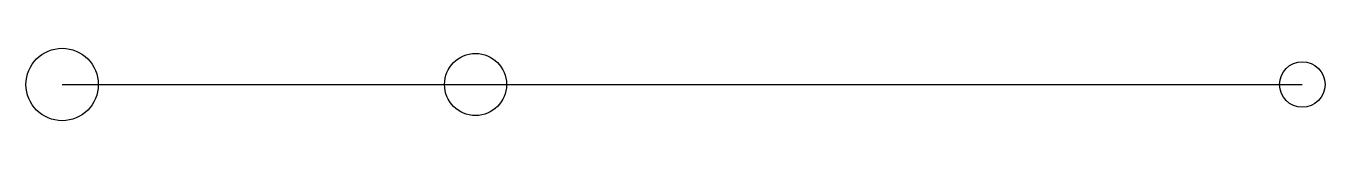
# Model space of a CAD drawing. Extents: x -35 to 1222, y -35 to 35.
import ezdxf

# ---------------------------------------------------------------- set-up
doc = ezdxf.new("R2010")
doc.units = 0

msp = doc.modelspace()

# ---------------------------------------------------------------- linework, layer by layer
at = {"layer": 'ARM01_REFERENCE'}
for p, q in [((0, 0), (400, 0)), ((400, 0), (800, 0)), ((800, 0), (1200, 0))]:
    msp.add_line(p, q, dxfattribs=at)
at = {"layer": 'JOINT_REFERENCE'}
for centre, radius in [((0, 0), 35), ((400, 0), 30)]:
    msp.add_circle(centre, radius, dxfattribs=at)
at = {"layer": 'WRIST_REFERENCE'}
msp.add_circle((1200, 0), 22, dxfattribs=at)

doc.saveas('drawing.dxf')
